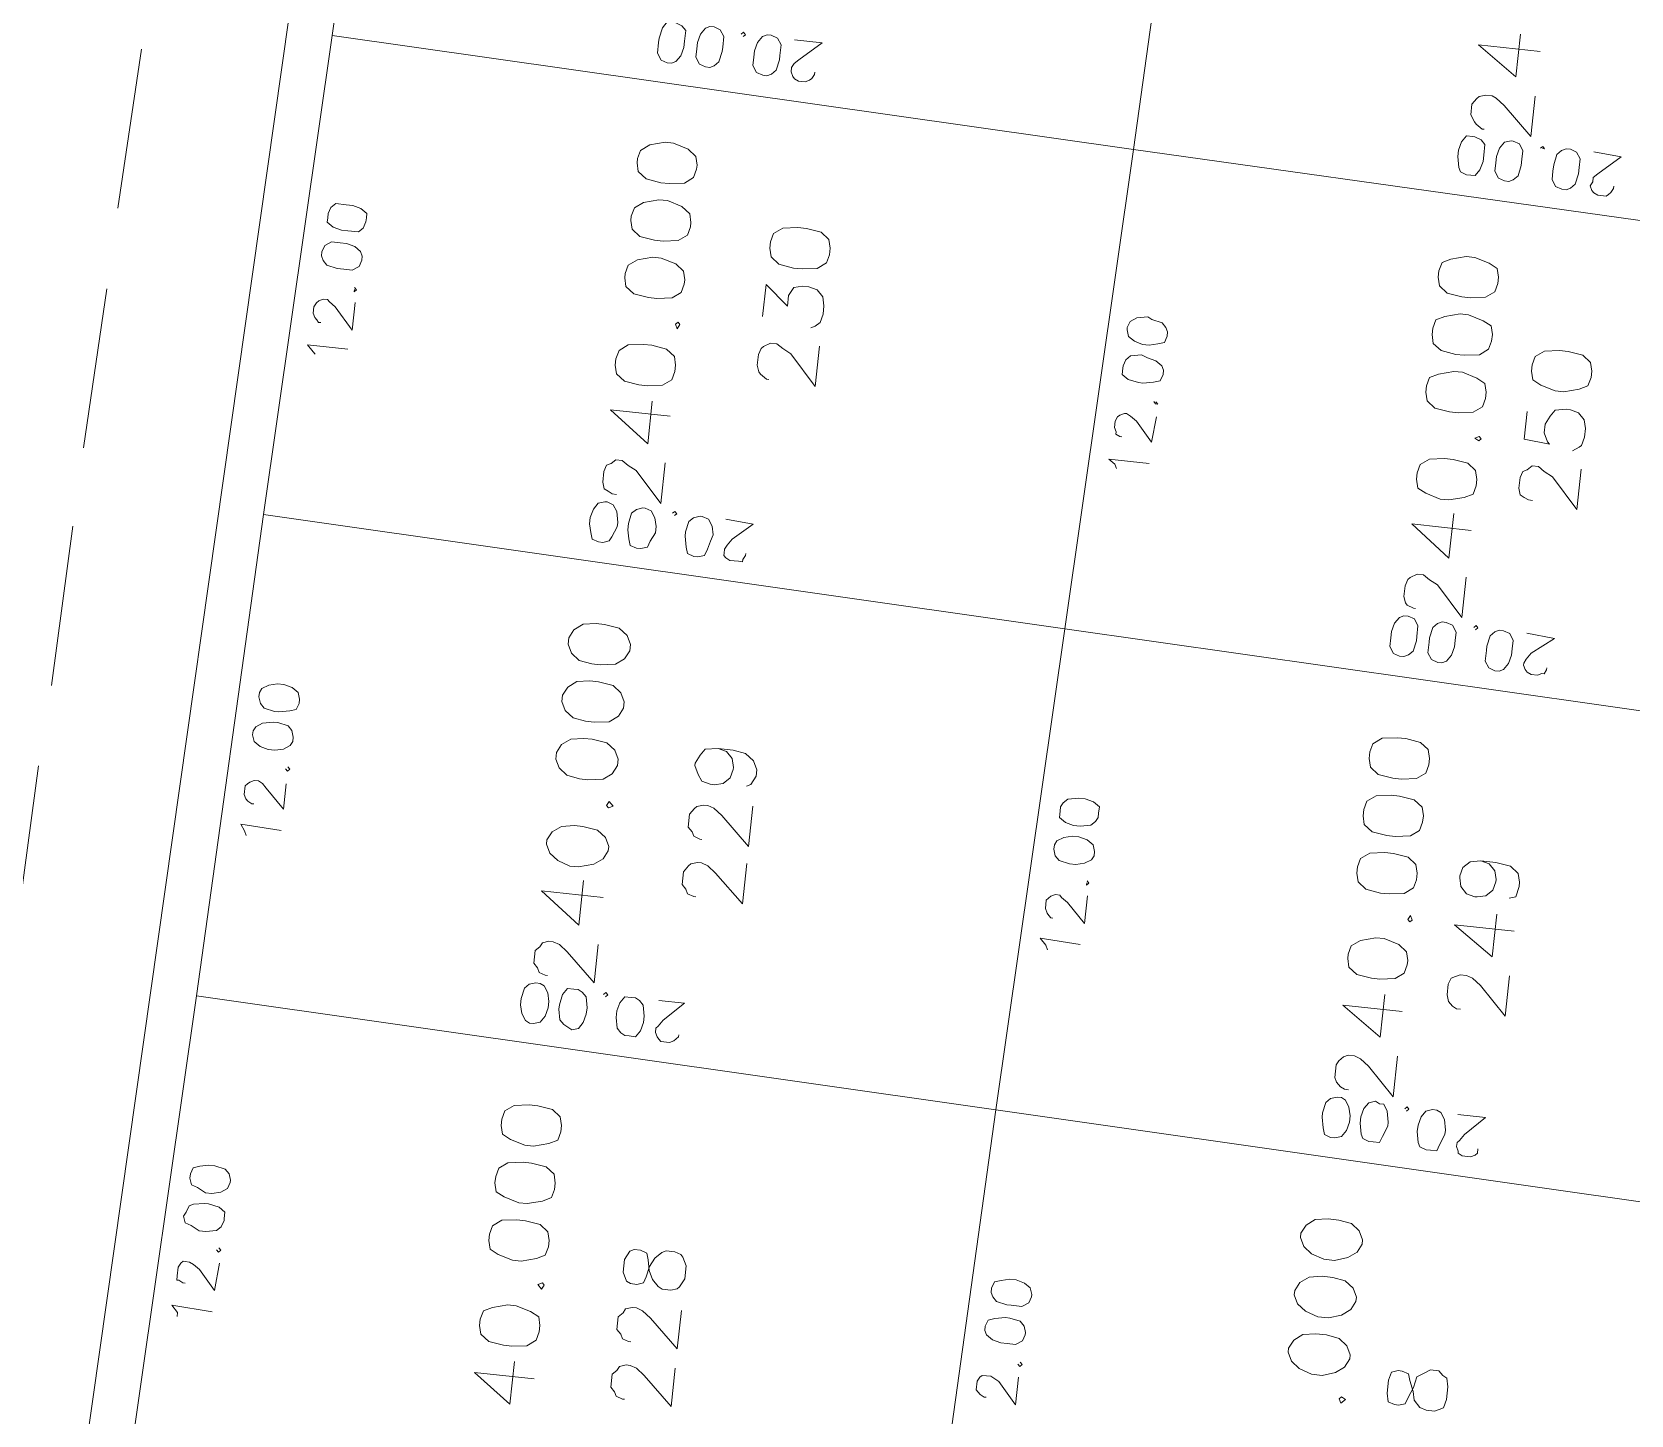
# Model space of a CAD drawing. Header units: metres. Extents: x -977055 to 805873, y -1033982 to 242021.
# Drawn here: x 2597.05 to 2636.78, y 999.74 to 1034.09 of the extents above; entities that cross this region are included whole.
import ezdxf

# ---------------------------------------------------------------- set-up
doc = ezdxf.new("R2010")
doc.units = ezdxf.units.M
for name, color, linetype in [('PDF_acera', 7, 'Continuous'), ('PDF_areas por lote', 7, 'Continuous'), ('PDF_COTAS', 7, 'Continuous'), ('PDF_linea de centro', 7, 'Continuous'), ('PDF_LOTES', 7, 'Continuous'), ('PDF_No. lotes', 7, 'Continuous')]:
    doc.layers.add(name, color=color, linetype=linetype)

# ---------------------------------------------------------------- blocks, each defined once
blk = doc.blocks.new('CALLE')
at = {"layer": 'PDF_acera', "lineweight": 9}
blk.add_lwpolyline([(10.499328, -142.926336), (22.522752, -174.551328), (21.464352, -176.033088), (-60.836832, -173.238912), (-62.106912, -171.88416), (-61.048512, -140.7672), (-59.69376, -139.49712), (8.975232, -141.8256)], close=True, dxfattribs=at)
at = {"layer": 'PDF_areas por lote', "lineweight": 9}
for points in [[(-28.5768, -149.149728), (-28.5768, -147.96432), (-29.127168, -148.726368), (-28.280448, -148.726368)], [(-20.617632, -148.557024), (-20.617632, -148.514688), (-20.575296, -148.38768), (-20.490624, -148.345344), (-20.405952, -148.260672), (-20.151936, -148.260672), (-20.067264, -148.345344), (-19.982592, -148.38768), (-19.940256, -148.514688), (-19.940256, -148.59936), (-19.982592, -148.726368), (-20.1096, -148.895712), (-20.659968, -149.488416), (-19.89792, -149.488416)], [(-18.966528, -149.488416), (-18.966528, -148.260672), (-19.559232, -149.065056), (-18.670176, -149.065056)], [(-11.00736, -148.895712), (-11.00736, -148.81104), (-10.965024, -148.726368), (-10.922688, -148.641696), (-10.79568, -148.59936), (-10.584, -148.59936), (-10.456992, -148.641696), (-10.414656, -148.726368), (-10.329984, -148.81104), (-10.329984, -148.938048), (-10.414656, -149.065056), (-10.499328, -149.2344), (-11.092032, -149.784768), (-10.287648, -149.784768)], [(-9.356256, -149.784768), (-9.356256, -148.59936), (-9.94896, -149.403744), (-9.10224, -149.403744)], [(-21.168, -164.560032), (-21.168, -164.47536), (-21.125664, -164.390688), (-21.040992, -164.306016), (-20.95632, -164.26368), (-20.702304, -164.26368), (-20.617632, -164.306016), (-20.53296, -164.390688), (-20.490624, -164.47536), (-20.490624, -164.602368), (-20.53296, -164.729376), (-20.659968, -164.89872), (-21.210336, -165.449088), (-20.405952, -165.449088)], [(-19.516896, -165.449088), (-19.516896, -164.26368), (-20.067264, -165.068064), (-19.220544, -165.068064)], [(-11.557728, -164.856384), (-11.557728, -164.814048), (-11.515392, -164.68704), (-11.473056, -164.644704), (-11.346048, -164.602368), (-11.134368, -164.602368), (-11.00736, -164.644704), (-10.965024, -164.68704), (-10.880352, -164.814048), (-10.880352, -164.941056), (-10.965024, -165.068064), (-11.049696, -165.237408), (-11.6424, -165.787776), (-10.838016, -165.787776)], [(-9.906624, -165.787776), (-9.906624, -164.602368), (-10.499328, -165.406752), (-9.610272, -165.406752)], [(-1.989792, -165.195072), (-1.989792, -165.152736), (-1.90512, -165.025728), (-1.862784, -164.983392), (-1.735776, -164.89872), (-1.524096, -164.89872), (-1.397088, -164.983392), (-1.354752, -165.025728), (-1.312416, -165.152736), (-1.312416, -165.279744), (-1.354752, -165.364416), (-1.48176, -165.53376), (-2.032128, -166.126464), (-1.227744, -166.126464)], [(-0.338688, -166.126464), (-0.338688, -164.89872), (-0.889056, -165.703104), (-0.042336, -165.703104)]]:
    blk.add_lwpolyline(points, dxfattribs=at)
for points in [[(-27.645408, -147.96432), (-27.814752, -148.006656), (-27.94176, -148.176), (-27.984096, -148.472352), (-27.984096, -148.641696), (-27.94176, -148.938048), (-27.814752, -149.107392), (-27.645408, -149.149728), (-27.5184, -149.149728), (-27.349056, -149.107392), (-27.264384, -148.938048), (-27.179712, -148.641696), (-27.179712, -148.472352), (-27.264384, -148.176), (-27.349056, -148.006656), (-27.5184, -147.96432)], [(-25.951968, -147.96432), (-26.121312, -148.006656), (-26.205984, -148.176), (-26.290656, -148.472352), (-26.290656, -148.641696), (-26.205984, -148.938048), (-26.121312, -149.107392), (-25.951968, -149.149728), (-25.82496, -149.149728), (-25.655616, -149.107392), (-25.528608, -148.938048), (-25.486272, -148.641696), (-25.486272, -148.472352), (-25.528608, -148.176), (-25.655616, -148.006656), (-25.82496, -147.96432)], [(-24.808896, -147.96432), (-24.97824, -148.006656), (-25.062912, -148.176), (-25.147584, -148.472352), (-25.147584, -148.641696), (-25.062912, -148.938048), (-24.97824, -149.107392), (-24.808896, -149.149728), (-24.681888, -149.149728), (-24.512544, -149.107392), (-24.385536, -148.938048), (-24.3432, -148.641696), (-24.3432, -148.472352), (-24.385536, -148.176), (-24.512544, -148.006656), (-24.681888, -147.96432)], [(-23.665824, -147.96432), (-23.835168, -148.006656), (-23.91984, -148.176), (-24.004512, -148.472352), (-24.004512, -148.641696), (-23.91984, -148.938048), (-23.835168, -149.107392), (-23.665824, -149.149728), (-23.538816, -149.149728), (-23.369472, -149.107392), (-23.242464, -148.938048), (-23.200128, -148.641696), (-23.200128, -148.472352), (-23.242464, -148.176), (-23.369472, -148.006656), (-23.538816, -147.96432)], [(-18.035136, -148.260672), (-18.20448, -148.345344), (-18.331488, -148.514688), (-18.41616, -148.768704), (-18.41616, -148.938048), (-18.331488, -149.2344), (-18.20448, -149.403744), (-18.035136, -149.488416), (-17.950464, -149.488416), (-17.78112, -149.403744), (-17.654112, -149.2344), (-17.611776, -148.938048), (-17.611776, -148.768704), (-17.654112, -148.514688), (-17.78112, -148.345344), (-17.950464, -148.260672)], [(-16.341696, -148.260672), (-16.51104, -148.345344), (-16.638048, -148.514688), (-16.680384, -148.768704), (-16.680384, -148.938048), (-16.638048, -149.2344), (-16.51104, -149.403744), (-16.341696, -149.488416), (-16.214688, -149.488416), (-16.045344, -149.403744), (-15.918336, -149.2344), (-15.876, -148.938048), (-15.876, -148.768704), (-15.918336, -148.514688), (-16.045344, -148.345344), (-16.214688, -148.260672)], [(-15.198624, -148.260672), (-15.367968, -148.345344), (-15.494976, -148.514688), (-15.537312, -148.768704), (-15.537312, -148.938048), (-15.494976, -149.2344), (-15.367968, -149.403744), (-15.198624, -149.488416), (-15.071616, -149.488416), (-14.902272, -149.403744), (-14.775264, -149.2344), (-14.732928, -148.938048), (-14.732928, -148.768704), (-14.775264, -148.514688), (-14.902272, -148.345344), (-15.071616, -148.260672)], [(-14.055552, -148.260672), (-14.224896, -148.345344), (-14.351904, -148.514688), (-14.39424, -148.768704), (-14.39424, -148.938048), (-14.351904, -149.2344), (-14.224896, -149.403744), (-14.055552, -149.488416), (-13.928544, -149.488416), (-13.7592, -149.403744), (-13.632192, -149.2344), (-13.589856, -148.938048), (-13.589856, -148.768704), (-13.632192, -148.514688), (-13.7592, -148.345344), (-13.928544, -148.260672)], [(-8.4672, -148.59936), (-8.636544, -148.641696), (-8.763552, -148.81104), (-8.805888, -149.107392), (-8.805888, -149.276736), (-8.763552, -149.573088), (-8.636544, -149.742432), (-8.4672, -149.784768), (-8.340192, -149.784768), (-8.170848, -149.742432), (-8.04384, -149.573088), (-8.001504, -149.276736), (-8.001504, -149.107392), (-8.04384, -148.81104), (-8.170848, -148.641696), (-8.340192, -148.59936)], [(-6.731424, -148.59936), (-6.900768, -148.641696), (-7.027776, -148.81104), (-7.070112, -149.107392), (-7.070112, -149.276736), (-7.027776, -149.573088), (-6.900768, -149.742432), (-6.731424, -149.784768), (-6.646752, -149.784768), (-6.477408, -149.742432), (-6.3504, -149.573088), (-6.265728, -149.276736), (-6.265728, -149.107392), (-6.3504, -148.81104), (-6.477408, -148.641696), (-6.646752, -148.59936)], [(-5.588352, -148.59936), (-5.757696, -148.641696), (-5.884704, -148.81104), (-5.92704, -149.107392), (-5.92704, -149.276736), (-5.884704, -149.573088), (-5.757696, -149.742432), (-5.588352, -149.784768), (-5.50368, -149.784768), (-5.334336, -149.742432), (-5.207328, -149.573088), (-5.122656, -149.276736), (-5.122656, -149.107392), (-5.207328, -148.81104), (-5.334336, -148.641696), (-5.50368, -148.59936)], [(-4.44528, -148.59936), (-4.614624, -148.641696), (-4.741632, -148.81104), (-4.783968, -149.107392), (-4.783968, -149.276736), (-4.741632, -149.573088), (-4.614624, -149.742432), (-4.44528, -149.784768), (-4.360608, -149.784768), (-4.191264, -149.742432), (-4.064256, -149.573088), (-3.979584, -149.276736), (-3.979584, -149.107392), (-4.064256, -148.81104), (-4.191264, -148.641696), (-4.360608, -148.59936)], [(-26.714016, -149.02272), (-26.798688, -149.107392), (-26.714016, -149.149728), (-26.67168, -149.107392)], [(-17.14608, -149.361408), (-17.188416, -149.403744), (-17.14608, -149.488416), (-17.061408, -149.403744)], [(-7.535808, -149.700096), (-7.62048, -149.742432), (-7.535808, -149.784768), (-7.493472, -149.742432)], [(-26.46, -163.924992), (-26.629344, -164.009664), (-26.756352, -164.179008), (-26.841024, -164.433024), (-26.841024, -164.644704), (-26.756352, -164.89872), (-26.629344, -165.068064), (-26.46, -165.152736), (-26.375328, -165.152736), (-26.205984, -165.068064), (-26.078976, -164.89872), (-26.03664, -164.644704), (-26.03664, -164.433024), (-26.078976, -164.179008), (-26.205984, -164.009664), (-26.375328, -163.924992)], [(-25.316928, -163.924992), (-25.486272, -164.009664), (-25.61328, -164.179008), (-25.697952, -164.433024), (-25.697952, -164.644704), (-25.61328, -164.89872), (-25.486272, -165.068064), (-25.316928, -165.152736), (-25.232256, -165.152736), (-25.062912, -165.068064), (-24.935904, -164.89872), (-24.893568, -164.644704), (-24.893568, -164.433024), (-24.935904, -164.179008), (-25.062912, -164.009664), (-25.232256, -163.924992)], [(-24.173856, -163.924992), (-24.3432, -164.009664), (-24.470208, -164.179008), (-24.55488, -164.433024), (-24.55488, -164.644704), (-24.470208, -164.89872), (-24.3432, -165.068064), (-24.173856, -165.152736), (-24.089184, -165.152736), (-23.91984, -165.068064), (-23.792832, -164.89872), (-23.750496, -164.644704), (-23.750496, -164.433024), (-23.792832, -164.179008), (-23.91984, -164.009664), (-24.089184, -163.924992)], [(-18.585504, -164.26368), (-18.754848, -164.306016), (-18.881856, -164.47536), (-18.924192, -164.771712), (-18.924192, -164.941056), (-18.881856, -165.237408), (-18.754848, -165.406752), (-18.585504, -165.449088), (-18.500832, -165.449088), (-18.331488, -165.406752), (-18.20448, -165.237408), (-18.119808, -164.941056), (-18.119808, -164.771712), (-18.20448, -164.47536), (-18.331488, -164.306016), (-18.500832, -164.26368)], [(-16.892064, -164.26368), (-17.061408, -164.306016), (-17.188416, -164.47536), (-17.230752, -164.771712), (-17.230752, -164.941056), (-17.188416, -165.237408), (-17.061408, -165.406752), (-16.892064, -165.449088), (-16.765056, -165.449088), (-16.595712, -165.406752), (-16.468704, -165.237408), (-16.426368, -164.941056), (-16.426368, -164.771712), (-16.468704, -164.47536), (-16.595712, -164.306016), (-16.765056, -164.26368)], [(-15.748992, -164.26368), (-15.918336, -164.306016), (-16.045344, -164.47536), (-16.08768, -164.771712), (-16.08768, -164.941056), (-16.045344, -165.237408), (-15.918336, -165.406752), (-15.748992, -165.449088), (-15.621984, -165.449088), (-15.45264, -165.406752), (-15.325632, -165.237408), (-15.283296, -164.941056), (-15.283296, -164.771712), (-15.325632, -164.47536), (-15.45264, -164.306016), (-15.621984, -164.26368)], [(-14.60592, -164.26368), (-14.775264, -164.306016), (-14.902272, -164.47536), (-14.944608, -164.771712), (-14.944608, -164.941056), (-14.902272, -165.237408), (-14.775264, -165.406752), (-14.60592, -165.449088), (-14.478912, -165.449088), (-14.309568, -165.406752), (-14.18256, -165.237408), (-14.140224, -164.941056), (-14.140224, -164.771712), (-14.18256, -164.47536), (-14.309568, -164.306016), (-14.478912, -164.26368)], [(-9.017568, -164.602368), (-9.186912, -164.644704), (-9.271584, -164.814048), (-9.356256, -165.1104), (-9.356256, -165.279744), (-9.271584, -165.576096), (-9.186912, -165.74544), (-9.017568, -165.787776), (-8.89056, -165.787776), (-8.721216, -165.74544), (-8.594208, -165.576096), (-8.551872, -165.279744), (-8.551872, -165.1104), (-8.594208, -164.814048), (-8.721216, -164.644704), (-8.89056, -164.602368)], [(-7.281792, -164.602368), (-7.451136, -164.644704), (-7.578144, -164.814048), (-7.62048, -165.1104), (-7.62048, -165.279744), (-7.578144, -165.576096), (-7.451136, -165.74544), (-7.281792, -165.787776), (-7.154784, -165.787776), (-6.98544, -165.74544), (-6.900768, -165.576096), (-6.816096, -165.279744), (-6.816096, -165.1104), (-6.900768, -164.814048), (-6.98544, -164.644704), (-7.154784, -164.602368)], [(-6.13872, -164.602368), (-6.308064, -164.644704), (-6.435072, -164.814048), (-6.477408, -165.1104), (-6.477408, -165.279744), (-6.435072, -165.576096), (-6.308064, -165.74544), (-6.13872, -165.787776), (-6.011712, -165.787776), (-5.842368, -165.74544), (-5.757696, -165.576096), (-5.673024, -165.279744), (-5.673024, -165.1104), (-5.757696, -164.814048), (-5.842368, -164.644704), (-6.011712, -164.602368)], [(-4.995648, -164.602368), (-5.164992, -164.644704), (-5.292, -164.814048), (-5.334336, -165.1104), (-5.334336, -165.279744), (-5.292, -165.576096), (-5.164992, -165.74544), (-4.995648, -165.787776), (-4.86864, -165.787776), (-4.699296, -165.74544), (-4.614624, -165.576096), (-4.529952, -165.279744), (-4.529952, -165.1104), (-4.614624, -164.814048), (-4.699296, -164.644704), (-4.86864, -164.602368)], [(-27.264384, -165.025728), (-27.349056, -165.068064), (-27.264384, -165.152736), (-27.222048, -165.068064)], [(-17.696448, -165.364416), (-17.738784, -165.406752), (-17.696448, -165.449088), (-17.611776, -165.406752)], [(-8.086176, -165.660768), (-8.128512, -165.74544), (-8.086176, -165.787776), (-8.04384, -165.74544)]]:
    blk.add_lwpolyline(points, close=True, dxfattribs=at)
at = {"layer": 'PDF_COTAS', "lineweight": 9}
for points in [[(-28.111104, -141.994944), (-28.026432, -141.994944), (-27.899424, -141.867936), (-27.94176, -142.67232)], [(-27.433728, -142.079616), (-27.433728, -142.03728), (-27.391392, -141.952608), (-27.391392, -141.910272), (-27.30672, -141.910272), (-27.137376, -141.910272), (-27.052704, -141.952608), (-27.010368, -141.994944), (-27.010368, -142.03728), (-27.010368, -142.121952), (-27.052704, -142.206624), (-27.137376, -142.333632), (-27.5184, -142.67232), (-26.968032, -142.714656)], [(-18.500832, -142.333632), (-18.41616, -142.291296), (-18.289152, -142.206624), (-18.331488, -143.011008)], [(-17.865792, -142.418304), (-17.865792, -142.375968), (-17.823456, -142.291296), (-17.78112, -142.24896), (-17.696448, -142.206624), (-17.527104, -142.206624), (-17.484768, -142.24896), (-17.442432, -142.291296), (-17.400096, -142.375968), (-17.400096, -142.46064), (-17.442432, -142.545312), (-17.527104, -142.629984), (-17.908128, -143.011008), (-17.400096, -143.011008)], [(-26.714016, -142.629984), (-26.756352, -142.67232), (-26.714016, -142.714656), (-26.67168, -142.67232)], [(-8.89056, -142.67232), (-8.848224, -142.629984), (-8.721216, -142.502976), (-8.721216, -143.30736)], [(-8.25552, -142.714656), (-8.25552, -142.67232), (-8.213184, -142.629984), (-8.170848, -142.587648), (-8.086176, -142.545312), (-7.959168, -142.545312), (-7.874496, -142.587648), (-7.83216, -142.629984), (-7.789824, -142.714656), (-7.789824, -142.799328), (-7.83216, -142.841664), (-7.916832, -142.968672), (-8.340192, -143.349696), (-7.789824, -143.349696)], [(-17.103744, -142.968672), (-17.14608, -143.011008), (-17.103744, -143.053344), (-17.061408, -143.011008)], [(-7.535808, -143.30736), (-7.578144, -143.30736), (-7.535808, -143.349696), (-7.493472, -143.30736)]]:
    blk.add_lwpolyline(points, dxfattribs=at)
for points in [[(-26.121312, -141.910272), (-26.24832, -141.952608), (-26.290656, -142.079616), (-26.375328, -142.24896), (-26.375328, -142.375968), (-26.332992, -142.587648), (-26.24832, -142.67232), (-26.121312, -142.714656), (-26.078976, -142.714656), (-25.951968, -142.714656), (-25.867296, -142.587648), (-25.82496, -142.375968), (-25.82496, -142.291296), (-25.867296, -142.079616), (-25.909632, -141.994944), (-26.03664, -141.952608)], [(-25.359264, -141.952608), (-25.486272, -141.994944), (-25.528608, -142.121952), (-25.61328, -142.291296), (-25.61328, -142.418304), (-25.570944, -142.587648), (-25.486272, -142.714656), (-25.359264, -142.756992), (-25.316928, -142.756992), (-25.18992, -142.714656), (-25.105248, -142.629984), (-25.062912, -142.418304), (-25.062912, -142.291296), (-25.105248, -142.121952), (-25.147584, -141.994944), (-25.274592, -141.952608)], [(-16.51104, -142.24896), (-16.638048, -142.291296), (-16.72272, -142.418304), (-16.765056, -142.587648), (-16.765056, -142.714656), (-16.72272, -142.884), (-16.638048, -143.011008), (-16.553376, -143.053344), (-16.468704, -143.053344), (-16.341696, -143.011008), (-16.257024, -142.926336), (-16.214688, -142.714656), (-16.214688, -142.629984), (-16.257024, -142.418304), (-16.341696, -142.291296), (-16.426368, -142.24896)], [(-15.748992, -142.291296), (-15.876, -142.333632), (-15.960672, -142.418304), (-16.003008, -142.629984), (-16.003008, -142.714656), (-15.960672, -142.926336), (-15.918336, -143.053344), (-15.791328, -143.09568), (-15.706656, -143.09568), (-15.579648, -143.053344), (-15.494976, -142.926336), (-15.45264, -142.756992), (-15.45264, -142.629984), (-15.494976, -142.46064), (-15.579648, -142.333632), (-15.66432, -142.291296)], [(-6.943104, -142.587648), (-7.027776, -142.629984), (-7.112448, -142.714656), (-7.154784, -142.926336), (-7.154784, -143.053344), (-7.154784, -143.222688), (-7.070112, -143.349696), (-6.943104, -143.392032), (-6.858432, -143.392032), (-6.77376, -143.349696), (-6.689088, -143.222688), (-6.646752, -143.053344), (-6.646752, -142.926336), (-6.646752, -142.756992), (-6.731424, -142.629984), (-6.858432, -142.587648)], [(-6.181056, -142.629984), (-6.265728, -142.629984), (-6.3504, -142.756992), (-6.392736, -142.926336), (-6.392736, -143.053344), (-6.392736, -143.265024), (-6.308064, -143.349696), (-6.181056, -143.392032), (-6.096384, -143.392032), (-6.011712, -143.392032), (-5.92704, -143.265024), (-5.884704, -143.09568), (-5.884704, -142.968672), (-5.884704, -142.756992), (-5.969376, -142.67232), (-6.096384, -142.629984)], [(-21.59136, -148.38768), (-21.549024, -148.514688), (-21.422016, -148.59936), (-21.252672, -148.641696), (-21.125664, -148.641696), (-20.95632, -148.59936), (-20.829312, -148.514688), (-20.786976, -148.430016), (-20.786976, -148.345344), (-20.829312, -148.218336), (-20.913984, -148.133664), (-21.125664, -148.091328), (-21.252672, -148.091328), (-21.422016, -148.133664), (-21.549024, -148.218336), (-21.59136, -148.303008)], [(-21.59136, -148.38768), (-21.549024, -148.514688), (-21.422016, -148.59936), (-21.252672, -148.641696), (-21.125664, -148.641696), (-20.95632, -148.59936), (-20.829312, -148.514688), (-20.786976, -148.430016), (-20.786976, -148.345344), (-20.829312, -148.218336), (-20.913984, -148.133664), (-21.125664, -148.091328), (-21.252672, -148.091328), (-21.422016, -148.133664), (-21.549024, -148.218336), (-21.59136, -148.303008)], [(-11.981088, -148.726368), (-11.938752, -148.853376), (-11.85408, -148.895712), (-11.6424, -148.980384), (-11.557728, -148.980384), (-11.346048, -148.938048), (-11.21904, -148.853376), (-11.176704, -148.726368), (-11.176704, -148.684032), (-11.21904, -148.557024), (-11.346048, -148.472352), (-11.515392, -148.430016), (-11.6424, -148.430016), (-11.811744, -148.472352), (-11.938752, -148.514688), (-11.981088, -148.641696)], [(-11.981088, -148.726368), (-11.938752, -148.853376), (-11.85408, -148.895712), (-11.6424, -148.980384), (-11.557728, -148.980384), (-11.346048, -148.938048), (-11.21904, -148.853376), (-11.176704, -148.726368), (-11.176704, -148.684032), (-11.21904, -148.557024), (-11.346048, -148.472352), (-11.515392, -148.430016), (-11.6424, -148.430016), (-11.811744, -148.472352), (-11.938752, -148.514688), (-11.981088, -148.641696)], [(-21.633696, -149.149728), (-21.59136, -149.276736), (-21.464352, -149.361408), (-21.295008, -149.403744), (-21.168, -149.403744), (-20.95632, -149.361408), (-20.871648, -149.276736), (-20.829312, -149.192064), (-20.829312, -149.107392), (-20.829312, -148.980384), (-20.95632, -148.895712), (-21.168, -148.853376), (-21.252672, -148.853376), (-21.464352, -148.895712), (-21.549024, -148.980384), (-21.59136, -149.065056)], [(-21.633696, -149.149728), (-21.59136, -149.276736), (-21.464352, -149.361408), (-21.295008, -149.403744), (-21.168, -149.403744), (-20.95632, -149.361408), (-20.871648, -149.276736), (-20.829312, -149.192064), (-20.829312, -149.107392), (-20.829312, -148.980384), (-20.95632, -148.895712), (-21.168, -148.853376), (-21.252672, -148.853376), (-21.464352, -148.895712), (-21.549024, -148.980384), (-21.59136, -149.065056)], [(-2.413152, -149.065056), (-2.370816, -149.149728), (-2.243808, -149.2344), (-2.074464, -149.276736), (-1.947456, -149.276736), (-1.735776, -149.276736), (-1.651104, -149.192064), (-1.608768, -149.065056), (-1.608768, -148.980384), (-1.608768, -148.895712), (-1.735776, -148.81104), (-1.947456, -148.768704), (-2.032128, -148.768704), (-2.243808, -148.768704), (-2.370816, -148.853376), (-2.413152, -148.980384)], [(-2.413152, -149.065056), (-2.370816, -149.149728), (-2.243808, -149.2344), (-2.074464, -149.276736), (-1.947456, -149.276736), (-1.735776, -149.276736), (-1.651104, -149.192064), (-1.608768, -149.065056), (-1.608768, -148.980384), (-1.608768, -148.895712), (-1.735776, -148.81104), (-1.947456, -148.768704), (-2.032128, -148.768704), (-2.243808, -148.768704), (-2.370816, -148.853376), (-2.413152, -148.980384)], [(-12.023424, -149.488416), (-11.981088, -149.615424), (-11.85408, -149.65776), (-11.684736, -149.742432), (-11.557728, -149.742432), (-11.388384, -149.700096), (-11.261376, -149.615424), (-11.21904, -149.488416), (-11.21904, -149.44608), (-11.261376, -149.319072), (-11.346048, -149.2344), (-11.557728, -149.192064), (-11.684736, -149.192064), (-11.85408, -149.2344), (-11.981088, -149.276736), (-12.023424, -149.403744)], [(-12.023424, -149.488416), (-11.981088, -149.615424), (-11.85408, -149.65776), (-11.684736, -149.742432), (-11.557728, -149.742432), (-11.388384, -149.700096), (-11.261376, -149.615424), (-11.21904, -149.488416), (-11.21904, -149.44608), (-11.261376, -149.319072), (-11.346048, -149.2344), (-11.557728, -149.192064), (-11.684736, -149.192064), (-11.85408, -149.2344), (-11.981088, -149.276736), (-12.023424, -149.403744)], [(-2.413152, -149.827104), (-2.370816, -149.911776), (-2.286144, -149.996448), (-2.074464, -150.038784), (-1.989792, -150.038784), (-1.778112, -150.038784), (-1.651104, -149.954112), (-1.608768, -149.827104), (-1.608768, -149.742432), (-1.651104, -149.65776), (-1.778112, -149.573088), (-1.947456, -149.530752), (-2.074464, -149.530752), (-2.243808, -149.530752), (-2.370816, -149.615424), (-2.413152, -149.742432)], [(-2.413152, -149.827104), (-2.370816, -149.911776), (-2.286144, -149.996448), (-2.074464, -150.038784), (-1.989792, -150.038784), (-1.778112, -150.038784), (-1.651104, -149.954112), (-1.608768, -149.827104), (-1.608768, -149.742432), (-1.651104, -149.65776), (-1.778112, -149.573088), (-1.947456, -149.530752), (-2.074464, -149.530752), (-2.243808, -149.530752), (-2.370816, -149.615424), (-2.413152, -149.742432)], [(-20.871648, -149.700096), (-20.829312, -149.742432), (-20.871648, -149.784768), (-20.913984, -149.742432), (-20.871648, -149.784768), (-20.829312, -149.742432)], [(-21.633696, -150.2928), (-21.633696, -150.419808), (-21.506688, -150.50448), (-21.337344, -150.546816), (-21.210336, -150.546816), (-20.998656, -150.50448), (-20.913984, -150.419808), (-20.871648, -150.335136), (-20.871648, -150.250464), (-20.871648, -150.123456), (-20.998656, -150.038784), (-21.168, -149.996448), (-21.295008, -149.996448), (-21.506688, -150.038784), (-21.59136, -150.123456), (-21.633696, -150.208128)], [(-21.633696, -150.2928), (-21.633696, -150.419808), (-21.506688, -150.50448), (-21.337344, -150.546816), (-21.210336, -150.546816), (-20.998656, -150.50448), (-20.913984, -150.419808), (-20.871648, -150.335136), (-20.871648, -150.250464), (-20.871648, -150.123456), (-20.998656, -150.038784), (-21.168, -149.996448), (-21.295008, -149.996448), (-21.506688, -150.038784), (-21.59136, -150.123456), (-21.633696, -150.208128)], [(-11.261376, -150.038784), (-11.21904, -150.08112), (-11.261376, -150.123456), (-11.303712, -150.08112), (-11.261376, -150.123456), (-11.21904, -150.08112)], [(-12.06576, -150.631488), (-12.023424, -150.758496), (-11.896416, -150.800832), (-11.727072, -150.843168), (-11.600064, -150.885504), (-11.43072, -150.843168), (-11.303712, -150.758496), (-11.261376, -150.631488), (-11.261376, -150.589152), (-11.303712, -150.462144), (-11.388384, -150.377472), (-11.600064, -150.335136), (-11.684736, -150.335136), (-11.896416, -150.377472), (-12.023424, -150.419808), (-12.06576, -150.546816)], [(-12.06576, -150.631488), (-12.023424, -150.758496), (-11.896416, -150.800832), (-11.727072, -150.843168), (-11.600064, -150.885504), (-11.43072, -150.843168), (-11.303712, -150.758496), (-11.261376, -150.631488), (-11.261376, -150.589152), (-11.303712, -150.462144), (-11.388384, -150.377472), (-11.600064, -150.335136), (-11.684736, -150.335136), (-11.896416, -150.377472), (-12.023424, -150.419808), (-12.06576, -150.546816)], [(-1.69344, -150.377472), (-1.651104, -150.419808), (-1.69344, -150.462144), (-1.735776, -150.419808), (-1.69344, -150.462144), (-1.651104, -150.419808)], [(-20.871648, -150.800832), (-20.871648, -151.308864), (-21.252672, -150.92784), (-21.37968, -150.843168), (-21.422016, -150.800832), (-21.506688, -150.800832), (-21.59136, -150.843168), (-21.633696, -150.885504), (-21.676032, -150.92784), (-21.676032, -151.097184), (-21.633696, -151.181856), (-21.59136, -151.224192), (-21.549024, -151.266528), (-21.506688, -151.266528), (-21.549024, -151.266528), (-21.59136, -151.224192), (-21.633696, -151.181856), (-21.676032, -151.097184), (-21.676032, -150.92784), (-21.633696, -150.885504), (-21.59136, -150.843168), (-21.506688, -150.800832), (-21.422016, -150.800832), (-21.37968, -150.843168), (-21.252672, -150.92784), (-20.871648, -151.308864)], [(-2.455488, -150.970176), (-2.413152, -151.054848), (-2.32848, -151.13952), (-2.1168, -151.181856), (-2.032128, -151.181856), (-1.820448, -151.181856), (-1.69344, -151.097184), (-1.651104, -150.970176), (-1.651104, -150.885504), (-1.69344, -150.800832), (-1.820448, -150.71616), (-1.989792, -150.673824), (-2.1168, -150.673824), (-2.286144, -150.673824), (-2.413152, -150.758496), (-2.455488, -150.885504)], [(-2.455488, -150.970176), (-2.413152, -151.054848), (-2.32848, -151.13952), (-2.1168, -151.181856), (-2.032128, -151.181856), (-1.820448, -151.181856), (-1.69344, -151.097184), (-1.651104, -150.970176), (-1.651104, -150.885504), (-1.69344, -150.800832), (-1.820448, -150.71616), (-1.989792, -150.673824), (-2.1168, -150.673824), (-2.286144, -150.673824), (-2.413152, -150.758496), (-2.455488, -150.885504)], [(-11.261376, -151.097184), (-11.303712, -151.647552), (-11.6424, -151.266528), (-11.769408, -151.181856), (-11.85408, -151.13952), (-11.938752, -151.13952), (-11.981088, -151.13952), (-12.023424, -151.181856), (-12.06576, -151.266528), (-12.06576, -151.435872), (-12.06576, -151.520544), (-12.023424, -151.520544), (-11.938752, -151.56288), (-11.896416, -151.56288), (-11.938752, -151.56288), (-12.023424, -151.520544), (-12.06576, -151.520544), (-12.06576, -151.435872), (-12.06576, -151.266528), (-12.023424, -151.181856), (-11.981088, -151.13952), (-11.938752, -151.13952), (-11.85408, -151.13952), (-11.769408, -151.181856), (-11.6424, -151.266528), (-11.303712, -151.647552)], [(-1.69344, -151.435872), (-1.69344, -151.98624), (-2.074464, -151.56288), (-2.159136, -151.478208), (-2.243808, -151.435872), (-2.32848, -151.435872), (-2.413152, -151.478208), (-2.455488, -151.520544), (-2.497824, -151.605216), (-2.497824, -151.732224), (-2.455488, -151.816896), (-2.413152, -151.859232), (-2.32848, -151.901568), (-2.286144, -151.901568), (-2.32848, -151.901568), (-2.413152, -151.859232), (-2.455488, -151.816896), (-2.497824, -151.732224), (-2.497824, -151.605216), (-2.455488, -151.520544), (-2.413152, -151.478208), (-2.32848, -151.435872), (-2.243808, -151.435872), (-2.159136, -151.478208), (-2.074464, -151.56288), (-1.69344, -151.98624)], [(-27.5184, -158.675328), (-28.068768, -158.675328), (-27.645408, -158.294304), (-27.603072, -158.209632), (-27.560736, -158.12496), (-27.560736, -158.040288), (-27.560736, -157.955616), (-27.603072, -157.91328), (-27.687744, -157.870944), (-27.857088, -157.870944), (-27.899424, -157.91328), (-27.94176, -157.955616), (-27.984096, -158.040288), (-27.984096, -158.082624), (-27.984096, -158.040288), (-27.94176, -157.955616), (-27.899424, -157.91328), (-27.857088, -157.870944), (-27.687744, -157.870944), (-27.603072, -157.91328), (-27.560736, -157.955616), (-27.560736, -158.040288), (-27.560736, -158.12496), (-27.603072, -158.209632), (-27.645408, -158.294304), (-28.068768, -158.675328)], [(-26.67168, -157.91328), (-26.756352, -157.955616), (-26.841024, -158.082624), (-26.88336, -158.251968), (-26.88336, -158.378976), (-26.88336, -158.54832), (-26.798688, -158.675328), (-26.67168, -158.717664), (-26.629344, -158.717664), (-26.502336, -158.675328), (-26.417664, -158.590656), (-26.375328, -158.378976), (-26.375328, -158.294304), (-26.417664, -158.082624), (-26.46, -157.955616), (-26.587008, -157.91328)], [(-26.67168, -157.91328), (-26.756352, -157.955616), (-26.841024, -158.082624), (-26.88336, -158.251968), (-26.88336, -158.378976), (-26.88336, -158.54832), (-26.798688, -158.675328), (-26.67168, -158.717664), (-26.629344, -158.717664), (-26.502336, -158.675328), (-26.417664, -158.590656), (-26.375328, -158.378976), (-26.375328, -158.294304), (-26.417664, -158.082624), (-26.46, -157.955616), (-26.587008, -157.91328)], [(-25.909632, -157.955616), (-25.994304, -157.997952), (-26.078976, -158.082624), (-26.121312, -158.294304), (-26.121312, -158.378976), (-26.121312, -158.590656), (-26.03664, -158.717664), (-25.909632, -158.76), (-25.867296, -158.76), (-25.740288, -158.717664), (-25.655616, -158.590656), (-25.61328, -158.421312), (-25.61328, -158.294304), (-25.655616, -158.12496), (-25.697952, -157.997952), (-25.82496, -157.955616)], [(-25.909632, -157.955616), (-25.994304, -157.997952), (-26.078976, -158.082624), (-26.121312, -158.294304), (-26.121312, -158.378976), (-26.121312, -158.590656), (-26.03664, -158.717664), (-25.909632, -158.76), (-25.867296, -158.76), (-25.740288, -158.717664), (-25.655616, -158.590656), (-25.61328, -158.421312), (-25.61328, -158.294304), (-25.655616, -158.12496), (-25.697952, -157.997952), (-25.82496, -157.955616)], [(-18.881856, -158.97168), (-18.83952, -158.167296), (-18.966528, -158.294304), (-19.0512, -158.33664), (-18.966528, -158.294304), (-18.83952, -158.167296)], [(-17.908128, -159.014016), (-18.458496, -159.014016), (-18.077472, -158.632992), (-17.9928, -158.505984), (-17.950464, -158.463648), (-17.950464, -158.378976), (-17.9928, -158.294304), (-18.035136, -158.251968), (-18.077472, -158.209632), (-18.246816, -158.209632), (-18.331488, -158.251968), (-18.373824, -158.294304), (-18.41616, -158.33664), (-18.41616, -158.378976), (-18.41616, -158.33664), (-18.373824, -158.294304), (-18.331488, -158.251968), (-18.246816, -158.209632), (-18.077472, -158.209632), (-18.035136, -158.251968), (-17.9928, -158.294304), (-17.950464, -158.378976), (-17.950464, -158.463648), (-17.9928, -158.505984), (-18.077472, -158.632992), (-18.458496, -159.014016)], [(-17.061408, -158.251968), (-17.188416, -158.294304), (-17.273088, -158.378976), (-17.315424, -158.590656), (-17.315424, -158.717664), (-17.273088, -158.887008), (-17.188416, -159.014016), (-17.103744, -159.056352), (-17.019072, -159.056352), (-16.892064, -159.014016), (-16.807392, -158.887008), (-16.765056, -158.717664), (-16.765056, -158.590656), (-16.807392, -158.421312), (-16.892064, -158.294304), (-16.976736, -158.251968)], [(-17.061408, -158.251968), (-17.188416, -158.294304), (-17.273088, -158.378976), (-17.315424, -158.590656), (-17.315424, -158.717664), (-17.273088, -158.887008), (-17.188416, -159.014016), (-17.103744, -159.056352), (-17.019072, -159.056352), (-16.892064, -159.014016), (-16.807392, -158.887008), (-16.765056, -158.717664), (-16.765056, -158.590656), (-16.807392, -158.421312), (-16.892064, -158.294304), (-16.976736, -158.251968)], [(-16.29936, -158.294304), (-16.426368, -158.294304), (-16.51104, -158.421312), (-16.553376, -158.590656), (-16.553376, -158.717664), (-16.51104, -158.929344), (-16.426368, -159.014016), (-16.341696, -159.056352), (-16.257024, -159.056352), (-16.130016, -159.056352), (-16.045344, -158.929344), (-16.003008, -158.76), (-16.003008, -158.632992), (-16.045344, -158.421312), (-16.130016, -158.33664), (-16.214688, -158.294304)], [(-16.29936, -158.294304), (-16.426368, -158.294304), (-16.51104, -158.421312), (-16.553376, -158.590656), (-16.553376, -158.717664), (-16.51104, -158.929344), (-16.426368, -159.014016), (-16.341696, -159.056352), (-16.257024, -159.056352), (-16.130016, -159.056352), (-16.045344, -158.929344), (-16.003008, -158.76), (-16.003008, -158.632992), (-16.045344, -158.421312), (-16.130016, -158.33664), (-16.214688, -158.294304)], [(-27.222048, -158.675328), (-27.264384, -158.717664), (-27.30672, -158.675328), (-27.264384, -158.632992), (-27.30672, -158.675328), (-27.264384, -158.717664)], [(-9.271584, -159.310368), (-9.271584, -158.505984), (-9.356256, -158.632992), (-9.440928, -158.675328), (-9.356256, -158.632992), (-9.271584, -158.505984)], [(-8.340192, -159.352704), (-8.848224, -159.310368), (-8.4672, -158.97168), (-8.382528, -158.844672), (-8.340192, -158.76), (-8.340192, -158.717664), (-8.382528, -158.632992), (-8.424864, -158.590656), (-8.509536, -158.54832), (-8.636544, -158.54832), (-8.721216, -158.590656), (-8.763552, -158.590656), (-8.805888, -158.675328), (-8.805888, -158.717664), (-8.805888, -158.675328), (-8.763552, -158.590656), (-8.721216, -158.590656), (-8.636544, -158.54832), (-8.509536, -158.54832), (-8.424864, -158.590656), (-8.382528, -158.632992), (-8.340192, -158.717664), (-8.340192, -158.76), (-8.382528, -158.844672), (-8.4672, -158.97168), (-8.848224, -159.310368)], [(-7.451136, -158.590656), (-7.578144, -158.590656), (-7.662816, -158.717664), (-7.705152, -158.929344), (-7.705152, -159.014016), (-7.662816, -159.225696), (-7.62048, -159.352704), (-7.493472, -159.39504), (-7.4088, -159.39504), (-7.324128, -159.352704), (-7.239456, -159.225696), (-7.19712, -159.056352), (-7.154784, -158.929344), (-7.19712, -158.717664), (-7.281792, -158.632992), (-7.4088, -158.590656)], [(-7.451136, -158.590656), (-7.578144, -158.590656), (-7.662816, -158.717664), (-7.705152, -158.929344), (-7.705152, -159.014016), (-7.662816, -159.225696), (-7.62048, -159.352704), (-7.493472, -159.39504), (-7.4088, -159.39504), (-7.324128, -159.352704), (-7.239456, -159.225696), (-7.19712, -159.056352), (-7.154784, -158.929344), (-7.19712, -158.717664), (-7.281792, -158.632992), (-7.4088, -158.590656)], [(-6.689088, -158.590656), (-6.816096, -158.632992), (-6.900768, -158.76), (-6.943104, -158.929344), (-6.943104, -159.056352), (-6.900768, -159.225696), (-6.858432, -159.352704), (-6.731424, -159.39504), (-6.646752, -159.39504), (-6.56208, -159.352704), (-6.477408, -159.268032), (-6.435072, -159.056352), (-6.392736, -158.97168), (-6.435072, -158.76), (-6.519744, -158.632992), (-6.646752, -158.590656)], [(-6.689088, -158.590656), (-6.816096, -158.632992), (-6.900768, -158.76), (-6.943104, -158.929344), (-6.943104, -159.056352), (-6.900768, -159.225696), (-6.858432, -159.352704), (-6.731424, -159.39504), (-6.646752, -159.39504), (-6.56208, -159.352704), (-6.477408, -159.268032), (-6.435072, -159.056352), (-6.392736, -158.97168), (-6.435072, -158.76), (-6.519744, -158.632992), (-6.646752, -158.590656)], [(-17.611776, -158.97168), (-17.654112, -159.014016), (-17.696448, -158.97168), (-17.654112, -158.97168), (-17.696448, -158.97168), (-17.654112, -159.014016)], [(-8.04384, -159.310368), (-8.086176, -159.352704), (-8.086176, -159.310368), (-8.04384, -159.268032), (-8.086176, -159.310368), (-8.086176, -159.352704)], [(-22.141728, -164.390688), (-22.099392, -164.517696), (-21.972384, -164.602368), (-21.80304, -164.644704), (-21.676032, -164.644704), (-21.506688, -164.602368), (-21.37968, -164.517696), (-21.337344, -164.433024), (-21.337344, -164.348352), (-21.37968, -164.221344), (-21.464352, -164.136672), (-21.676032, -164.094336), (-21.760704, -164.094336), (-21.972384, -164.136672), (-22.099392, -164.179008), (-22.141728, -164.306016)], [(-22.141728, -164.390688), (-22.099392, -164.517696), (-21.972384, -164.602368), (-21.80304, -164.644704), (-21.676032, -164.644704), (-21.506688, -164.602368), (-21.37968, -164.517696), (-21.337344, -164.433024), (-21.337344, -164.348352), (-21.37968, -164.221344), (-21.464352, -164.136672), (-21.676032, -164.094336), (-21.760704, -164.094336), (-21.972384, -164.136672), (-22.099392, -164.179008), (-22.141728, -164.306016)], [(-12.531456, -164.729376), (-12.48912, -164.814048), (-12.404448, -164.89872), (-12.192768, -164.941056), (-12.108096, -164.941056), (-11.896416, -164.941056), (-11.769408, -164.856384), (-11.727072, -164.729376), (-11.727072, -164.644704), (-11.769408, -164.560032), (-11.896416, -164.47536), (-12.06576, -164.433024), (-12.192768, -164.433024), (-12.362112, -164.433024), (-12.48912, -164.517696), (-12.531456, -164.644704)], [(-12.531456, -164.729376), (-12.48912, -164.814048), (-12.404448, -164.89872), (-12.192768, -164.941056), (-12.108096, -164.941056), (-11.896416, -164.941056), (-11.769408, -164.856384), (-11.727072, -164.729376), (-11.727072, -164.644704), (-11.769408, -164.560032), (-11.896416, -164.47536), (-12.06576, -164.433024), (-12.192768, -164.433024), (-12.362112, -164.433024), (-12.48912, -164.517696), (-12.531456, -164.644704)], [(-2.921184, -165.025728), (-2.921184, -165.1104), (-2.794176, -165.195072), (-2.624832, -165.237408), (-2.497824, -165.237408), (-2.286144, -165.237408), (-2.201472, -165.152736), (-2.159136, -165.025728), (-2.159136, -164.983392), (-2.159136, -164.856384), (-2.286144, -164.771712), (-2.455488, -164.729376), (-2.582496, -164.729376), (-2.794176, -164.771712), (-2.878848, -164.814048), (-2.921184, -164.941056)], [(-2.921184, -165.025728), (-2.921184, -165.1104), (-2.794176, -165.195072), (-2.624832, -165.237408), (-2.497824, -165.237408), (-2.286144, -165.237408), (-2.201472, -165.152736), (-2.159136, -165.025728), (-2.159136, -164.983392), (-2.159136, -164.856384), (-2.286144, -164.771712), (-2.455488, -164.729376), (-2.582496, -164.729376), (-2.794176, -164.771712), (-2.878848, -164.814048), (-2.921184, -164.941056)], [(-22.141728, -165.152736), (-22.141728, -165.279744), (-22.01472, -165.32208), (-21.80304, -165.406752), (-21.718368, -165.406752), (-21.506688, -165.364416), (-21.37968, -165.279744), (-21.37968, -165.195072), (-21.337344, -165.1104), (-21.37968, -164.983392), (-21.506688, -164.89872), (-21.676032, -164.856384), (-21.80304, -164.856384), (-22.01472, -164.89872), (-22.099392, -164.941056), (-22.141728, -165.068064)], [(-22.141728, -165.152736), (-22.141728, -165.279744), (-22.01472, -165.32208), (-21.80304, -165.406752), (-21.718368, -165.406752), (-21.506688, -165.364416), (-21.37968, -165.279744), (-21.37968, -165.195072), (-21.337344, -165.1104), (-21.37968, -164.983392), (-21.506688, -164.89872), (-21.676032, -164.856384), (-21.80304, -164.856384), (-22.01472, -164.89872), (-22.099392, -164.941056), (-22.141728, -165.068064)], [(-12.573792, -165.491424), (-12.531456, -165.576096), (-12.404448, -165.660768), (-12.235104, -165.703104), (-12.108096, -165.703104), (-11.938752, -165.703104), (-11.811744, -165.618432), (-11.769408, -165.491424), (-11.769408, -165.406752), (-11.811744, -165.32208), (-11.896416, -165.237408), (-12.108096, -165.195072), (-12.192768, -165.195072), (-12.404448, -165.195072), (-12.531456, -165.279744), (-12.573792, -165.406752)], [(-12.573792, -165.491424), (-12.531456, -165.576096), (-12.404448, -165.660768), (-12.235104, -165.703104), (-12.108096, -165.703104), (-11.938752, -165.703104), (-11.811744, -165.618432), (-11.769408, -165.491424), (-11.769408, -165.406752), (-11.811744, -165.32208), (-11.896416, -165.237408), (-12.108096, -165.195072), (-12.192768, -165.195072), (-12.404448, -165.195072), (-12.531456, -165.279744), (-12.573792, -165.406752)], [(-21.422016, -165.703104), (-21.37968, -165.74544), (-21.422016, -165.787776), (-21.464352, -165.74544), (-21.422016, -165.787776), (-21.37968, -165.74544)], [(-2.96352, -165.787776), (-2.921184, -165.872448), (-2.836512, -165.95712), (-2.624832, -165.999456), (-2.497824, -165.999456), (-2.32848, -165.999456), (-2.201472, -165.914784), (-2.159136, -165.787776), (-2.159136, -165.74544), (-2.201472, -165.618432), (-2.32848, -165.53376), (-2.497824, -165.491424), (-2.624832, -165.491424), (-2.794176, -165.491424), (-2.921184, -165.576096), (-2.96352, -165.703104)], [(-2.96352, -165.787776), (-2.921184, -165.872448), (-2.836512, -165.95712), (-2.624832, -165.999456), (-2.497824, -165.999456), (-2.32848, -165.999456), (-2.201472, -165.914784), (-2.159136, -165.787776), (-2.159136, -165.74544), (-2.201472, -165.618432), (-2.32848, -165.53376), (-2.497824, -165.491424), (-2.624832, -165.491424), (-2.794176, -165.491424), (-2.921184, -165.576096), (-2.96352, -165.703104)], [(-22.184064, -166.295808), (-22.184064, -166.422816), (-22.057056, -166.465152), (-21.845376, -166.549824), (-21.760704, -166.549824), (-21.549024, -166.507488), (-21.422016, -166.422816), (-21.37968, -166.338144), (-21.37968, -166.253472), (-21.422016, -166.126464), (-21.549024, -166.041792), (-21.718368, -165.999456), (-21.845376, -165.999456), (-22.057056, -166.041792), (-22.141728, -166.084128), (-22.184064, -166.211136)], [(-22.184064, -166.295808), (-22.184064, -166.422816), (-22.057056, -166.465152), (-21.845376, -166.549824), (-21.760704, -166.549824), (-21.549024, -166.507488), (-21.422016, -166.422816), (-21.37968, -166.338144), (-21.37968, -166.253472), (-21.422016, -166.126464), (-21.549024, -166.041792), (-21.718368, -165.999456), (-21.845376, -165.999456), (-22.057056, -166.041792), (-22.141728, -166.084128), (-22.184064, -166.211136)], [(-11.811744, -166.041792), (-11.769408, -166.084128), (-11.811744, -166.126464), (-11.85408, -166.084128), (-11.811744, -166.126464), (-11.769408, -166.084128)], [(-12.616128, -166.634496), (-12.573792, -166.719168), (-12.446784, -166.80384), (-12.27744, -166.846176), (-12.150432, -166.846176), (-11.981088, -166.846176), (-11.85408, -166.761504), (-11.811744, -166.634496), (-11.811744, -166.549824), (-11.85408, -166.465152), (-11.938752, -166.38048), (-12.150432, -166.338144), (-12.235104, -166.338144), (-12.446784, -166.338144), (-12.573792, -166.422816), (-12.616128, -166.549824)], [(-12.616128, -166.634496), (-12.573792, -166.719168), (-12.446784, -166.80384), (-12.27744, -166.846176), (-12.150432, -166.846176), (-11.981088, -166.846176), (-11.85408, -166.761504), (-11.811744, -166.634496), (-11.811744, -166.549824), (-11.85408, -166.465152), (-11.938752, -166.38048), (-12.150432, -166.338144), (-12.235104, -166.338144), (-12.446784, -166.338144), (-12.573792, -166.422816), (-12.616128, -166.549824)], [(-2.243808, -166.338144), (-2.201472, -166.38048), (-2.243808, -166.422816), (-2.243808, -166.38048), (-2.243808, -166.422816), (-2.201472, -166.38048)], [(-3.005856, -166.930848), (-2.96352, -167.01552), (-2.878848, -167.100192), (-2.667168, -167.142528), (-2.54016, -167.142528), (-2.370816, -167.142528), (-2.243808, -167.057856), (-2.201472, -166.930848), (-2.201472, -166.846176), (-2.243808, -166.761504), (-2.32848, -166.676832), (-2.54016, -166.634496), (-2.667168, -166.634496), (-2.836512, -166.634496), (-2.96352, -166.719168), (-3.005856, -166.846176)], [(-3.005856, -166.930848), (-2.96352, -167.01552), (-2.878848, -167.100192), (-2.667168, -167.142528), (-2.54016, -167.142528), (-2.370816, -167.142528), (-2.243808, -167.057856), (-2.201472, -166.930848), (-2.201472, -166.846176), (-2.243808, -166.761504), (-2.32848, -166.676832), (-2.54016, -166.634496), (-2.667168, -166.634496), (-2.836512, -166.634496), (-2.96352, -166.719168), (-3.005856, -166.846176)], [(-21.422016, -166.761504), (-21.422016, -167.311872), (-21.80304, -166.930848), (-21.930048, -166.846176), (-21.972384, -166.80384), (-22.057056, -166.80384), (-22.141728, -166.846176), (-22.184064, -166.846176), (-22.2264, -166.930848), (-22.2264, -167.100192), (-22.184064, -167.184864), (-22.141728, -167.2272), (-22.057056, -167.2272), (-22.141728, -167.2272), (-22.184064, -167.184864), (-22.2264, -167.100192), (-22.2264, -166.930848), (-22.184064, -166.846176), (-22.141728, -166.846176), (-22.057056, -166.80384), (-21.972384, -166.80384), (-21.930048, -166.846176), (-21.80304, -166.930848), (-21.422016, -167.311872)], [(-11.811744, -167.100192), (-11.85408, -167.65056), (-12.192768, -167.2272), (-12.319776, -167.142528), (-12.404448, -167.100192), (-12.446784, -167.100192), (-12.531456, -167.142528), (-12.573792, -167.184864), (-12.616128, -167.269536), (-12.616128, -167.396544), (-12.573792, -167.481216), (-12.573792, -167.523552), (-12.48912, -167.565888), (-12.446784, -167.565888), (-12.48912, -167.565888), (-12.573792, -167.523552), (-12.573792, -167.481216), (-12.616128, -167.396544), (-12.616128, -167.269536), (-12.573792, -167.184864), (-12.531456, -167.142528), (-12.446784, -167.100192), (-12.404448, -167.100192), (-12.319776, -167.142528), (-12.192768, -167.2272), (-11.85408, -167.65056)], [(-2.201472, -167.396544), (-2.243808, -167.946912), (-2.624832, -167.523552), (-2.709504, -167.43888), (-2.794176, -167.43888), (-2.878848, -167.396544), (-2.96352, -167.43888), (-3.005856, -167.481216), (-3.048192, -167.565888), (-3.048192, -167.735232), (-3.005856, -167.777568), (-2.96352, -167.819904), (-2.878848, -167.86224), (-2.836512, -167.86224), (-2.878848, -167.86224), (-2.96352, -167.819904), (-3.005856, -167.777568), (-3.048192, -167.735232), (-3.048192, -167.565888), (-3.005856, -167.481216), (-2.96352, -167.43888), (-2.878848, -167.396544), (-2.794176, -167.43888), (-2.709504, -167.43888), (-2.624832, -167.523552), (-2.243808, -167.946912)]]:
    blk.add_lwpolyline(points, close=True, dxfattribs=at)
at = {"layer": 'PDF_linea de centro', "lineweight": 9}
for points in [[(-20.74464, -138.01536), (-17.56944, -138.100032)], [(-15.960672, -138.184704), (-12.785472, -138.269376)], [(-11.21904, -138.311712), (-8.04384, -138.43872)], [(-6.435072, -138.481056), (-3.259872, -138.608064)]]:
    blk.add_lwpolyline(points, dxfattribs=at)
at = {"layer": 'PDF_LOTES', "lineweight": 20}
for points in [[(-31.879008, -157.362912), (-22.311072, -157.659264), (-21.760704, -141.698592), (-31.370976, -141.359904)], [(-22.311072, -157.659264), (-12.7008, -157.997952), (-12.150432, -141.994944), (-21.760704, -141.698592)], [(-12.7008, -157.997952), (-3.132864, -158.33664), (-2.582496, -142.333632), (-12.150432, -141.994944)], [(-3.132864, -158.33664), (6.477408, -158.632992), (7.027776, -142.67232), (-2.582496, -142.333632)], [(-32.429376, -173.323584), (-22.86144, -173.662272), (-22.311072, -157.659264), (-31.879008, -157.362912)], [(-22.86144, -173.662272), (-13.251168, -174.00096), (-12.7008, -157.997952), (-22.311072, -157.659264)], [(-13.251168, -174.00096), (-3.640896, -174.297312), (-3.132864, -158.33664), (-12.7008, -157.997952)], [(-3.640896, -174.297312), (5.92704, -174.636), (6.477408, -158.632992), (-3.132864, -158.33664)]]:
    blk.add_lwpolyline(points, close=True, dxfattribs=at)
at = {"layer": 'PDF_No. lotes', "lineweight": 20}
for points in [[(-28.78848, -150.970176), (-28.78848, -150.92784), (-28.746144, -150.800832), (-28.661472, -150.758496), (-28.5768, -150.673824), (-28.322784, -150.673824), (-28.238112, -150.758496), (-28.15344, -150.800832), (-28.111104, -150.92784), (-28.111104, -151.012512), (-28.15344, -151.13952), (-28.280448, -151.308864), (-28.830816, -151.901568), (-28.068768, -151.901568)], [(-27.645408, -150.970176), (-27.645408, -150.92784), (-27.603072, -150.800832), (-27.5184, -150.758496), (-27.433728, -150.673824), (-27.179712, -150.673824), (-27.09504, -150.758496), (-27.010368, -150.800832), (-26.968032, -150.92784), (-26.968032, -151.012512), (-27.010368, -151.13952), (-27.137376, -151.308864), (-27.687744, -151.901568), (-26.925696, -151.901568)], [(-18.754848, -151.308864), (-18.754848, -151.266528), (-18.712512, -151.13952), (-18.62784, -151.097184), (-18.543168, -151.012512), (-18.289152, -151.012512), (-18.162144, -151.097184), (-18.119808, -151.13952), (-18.077472, -151.266528), (-18.077472, -151.3512), (-18.119808, -151.478208), (-18.246816, -151.647552), (-18.797184, -152.240256), (-17.9928, -152.240256)], [(-17.611776, -151.308864), (-17.611776, -151.266528), (-17.56944, -151.13952), (-17.484768, -151.097184), (-17.400096, -151.012512), (-17.14608, -151.012512), (-17.019072, -151.097184), (-16.976736, -151.13952), (-16.9344, -151.266528), (-16.9344, -151.3512), (-16.976736, -151.478208), (-17.103744, -151.647552), (-17.654112, -152.240256), (-16.849728, -152.240256)], [(-15.791328, -151.435872), (-15.833664, -151.605216), (-15.960672, -151.732224), (-16.130016, -151.77456), (-16.172352, -151.77456), (-16.341696, -151.732224), (-16.468704, -151.605216), (-16.51104, -151.435872), (-16.51104, -151.3512), (-16.468704, -151.181856), (-16.341696, -151.097184), (-16.172352, -151.012512), (-16.130016, -151.012512), (-15.960672, -151.097184), (-15.833664, -151.181856), (-15.791328, -151.435872), (-15.791328, -151.732224), (-15.833664, -151.98624), (-15.960672, -152.155584), (-16.130016, -152.240256), (-16.257024, -152.240256), (-16.426368, -152.155584), (-16.468704, -152.070912)], [(-8.424864, -151.647552), (-8.424864, -151.605216), (-8.340192, -151.478208), (-8.297856, -151.435872), (-8.170848, -151.393536), (-7.959168, -151.393536), (-7.83216, -151.435872), (-7.789824, -151.478208), (-7.705152, -151.605216), (-7.705152, -151.732224), (-7.789824, -151.859232), (-7.874496, -152.028576), (-8.4672, -152.578944), (-7.662816, -152.578944)], [(-7.19712, -151.393536), (-6.56208, -151.393536), (-6.943104, -151.859232), (-6.731424, -151.859232), (-6.646752, -151.901568), (-6.56208, -151.943904), (-6.519744, -152.113248), (-6.519744, -152.240256), (-6.56208, -152.4096), (-6.689088, -152.536608), (-6.858432, -152.578944), (-7.027776, -152.578944), (-7.19712, -152.536608), (-7.281792, -152.451936), (-7.324128, -152.367264)], [(-19.347552, -166.59216), (-19.347552, -166.507488), (-19.305216, -166.422816), (-19.220544, -166.338144), (-19.093536, -166.295808), (-18.881856, -166.295808), (-18.754848, -166.338144), (-18.712512, -166.422816), (-18.670176, -166.507488), (-18.670176, -166.634496), (-18.712512, -166.761504), (-18.83952, -166.930848), (-19.389888, -167.481216), (-18.585504, -167.481216)], [(-17.696448, -167.481216), (-17.696448, -166.295808), (-18.246816, -167.100192), (-17.400096, -167.100192)], [(-16.384032, -166.676832), (-16.426368, -166.846176), (-16.553376, -166.973184), (-16.72272, -167.01552), (-16.765056, -167.01552), (-16.9344, -166.973184), (-17.061408, -166.846176), (-17.103744, -166.676832), (-17.103744, -166.634496), (-17.061408, -166.465152), (-16.9344, -166.338144), (-16.765056, -166.295808), (-16.72272, -166.295808), (-16.553376, -166.338144), (-16.426368, -166.465152), (-16.384032, -166.676832), (-16.384032, -166.973184), (-16.426368, -167.269536), (-16.553376, -167.43888), (-16.72272, -167.481216), (-16.807392, -167.481216), (-17.019072, -167.43888), (-17.061408, -167.311872)], [(-9.186912, -166.930848), (-9.186912, -166.846176), (-9.144576, -166.761504), (-9.10224, -166.676832), (-8.975232, -166.634496), (-8.763552, -166.634496), (-8.636544, -166.676832), (-8.594208, -166.761504), (-8.509536, -166.846176), (-8.509536, -166.973184), (-8.594208, -167.100192), (-8.67888, -167.269536), (-9.271584, -167.819904), (-8.4672, -167.819904)], [(-7.451136, -166.634496), (-8.001504, -166.634496), (-8.04384, -167.142528), (-8.001504, -167.100192), (-7.83216, -167.01552), (-7.662816, -167.01552), (-7.493472, -167.100192), (-7.366464, -167.184864), (-7.324128, -167.396544), (-7.324128, -167.481216), (-7.366464, -167.65056), (-7.493472, -167.777568), (-7.662816, -167.819904), (-7.83216, -167.819904), (-8.001504, -167.777568), (-8.04384, -167.735232), (-8.128512, -167.608224)]]:
    blk.add_lwpolyline(points, dxfattribs=at)
for points in [[(-26.290656, -150.673824), (-26.46, -150.758496), (-26.502336, -150.843168), (-26.502336, -150.970176), (-26.46, -151.097184), (-26.332992, -151.13952), (-26.121312, -151.181856), (-25.951968, -151.266528), (-25.82496, -151.393536), (-25.782624, -151.478208), (-25.782624, -151.647552), (-25.82496, -151.77456), (-25.867296, -151.816896), (-26.03664, -151.901568), (-26.290656, -151.901568), (-26.46, -151.816896), (-26.502336, -151.77456), (-26.544672, -151.647552), (-26.544672, -151.478208), (-26.502336, -151.393536), (-26.375328, -151.266528), (-26.205984, -151.181856), (-25.994304, -151.13952), (-25.867296, -151.097184), (-25.82496, -150.970176), (-25.82496, -150.843168), (-25.867296, -150.758496), (-26.03664, -150.673824)], [(-5.842368, -151.393536), (-6.011712, -151.435872), (-6.13872, -151.605216), (-6.181056, -151.901568), (-6.181056, -152.070912), (-6.13872, -152.367264), (-6.011712, -152.536608), (-5.842368, -152.578944), (-5.71536, -152.578944), (-5.546016, -152.536608), (-5.419008, -152.367264), (-5.376672, -152.070912), (-5.376672, -151.901568), (-5.419008, -151.605216), (-5.546016, -151.435872), (-5.71536, -151.393536)], [(-27.052704, -165.95712), (-27.222048, -165.999456), (-27.264384, -166.126464), (-27.264384, -166.211136), (-27.222048, -166.338144), (-27.09504, -166.38048), (-26.88336, -166.465152), (-26.67168, -166.507488), (-26.587008, -166.634496), (-26.502336, -166.761504), (-26.502336, -166.930848), (-26.587008, -167.01552), (-26.629344, -167.100192), (-26.798688, -167.142528), (-27.052704, -167.142528), (-27.222048, -167.100192), (-27.264384, -167.01552), (-27.30672, -166.930848), (-27.30672, -166.761504), (-27.264384, -166.634496), (-27.137376, -166.507488), (-26.968032, -166.465152), (-26.756352, -166.38048), (-26.629344, -166.338144), (-26.587008, -166.211136), (-26.587008, -166.126464), (-26.629344, -165.999456), (-26.798688, -165.95712)], [(-6.646752, -166.634496), (-6.816096, -166.676832), (-6.900768, -166.846176), (-6.98544, -167.142528), (-6.98544, -167.311872), (-6.900768, -167.608224), (-6.816096, -167.777568), (-6.646752, -167.819904), (-6.519744, -167.819904), (-6.3504, -167.777568), (-6.223392, -167.608224), (-6.181056, -167.311872), (-6.181056, -167.142528), (-6.223392, -166.846176), (-6.3504, -166.676832), (-6.519744, -166.634496)]]:
    blk.add_lwpolyline(points, close=True, dxfattribs=at)

msp = doc.modelspace()

# ---------------------------------------------------------------- block references
at = {"xscale": 1.255773352820658, "yscale": 1.255773352820658, "zscale": 1.255773352820658, "rotation": 83.85573648860341}
msp.add_blockref('CALLE', (2427.15058, 1056.36283, 1015.371), dxfattribs=at)

doc.saveas('drawing.dxf')
